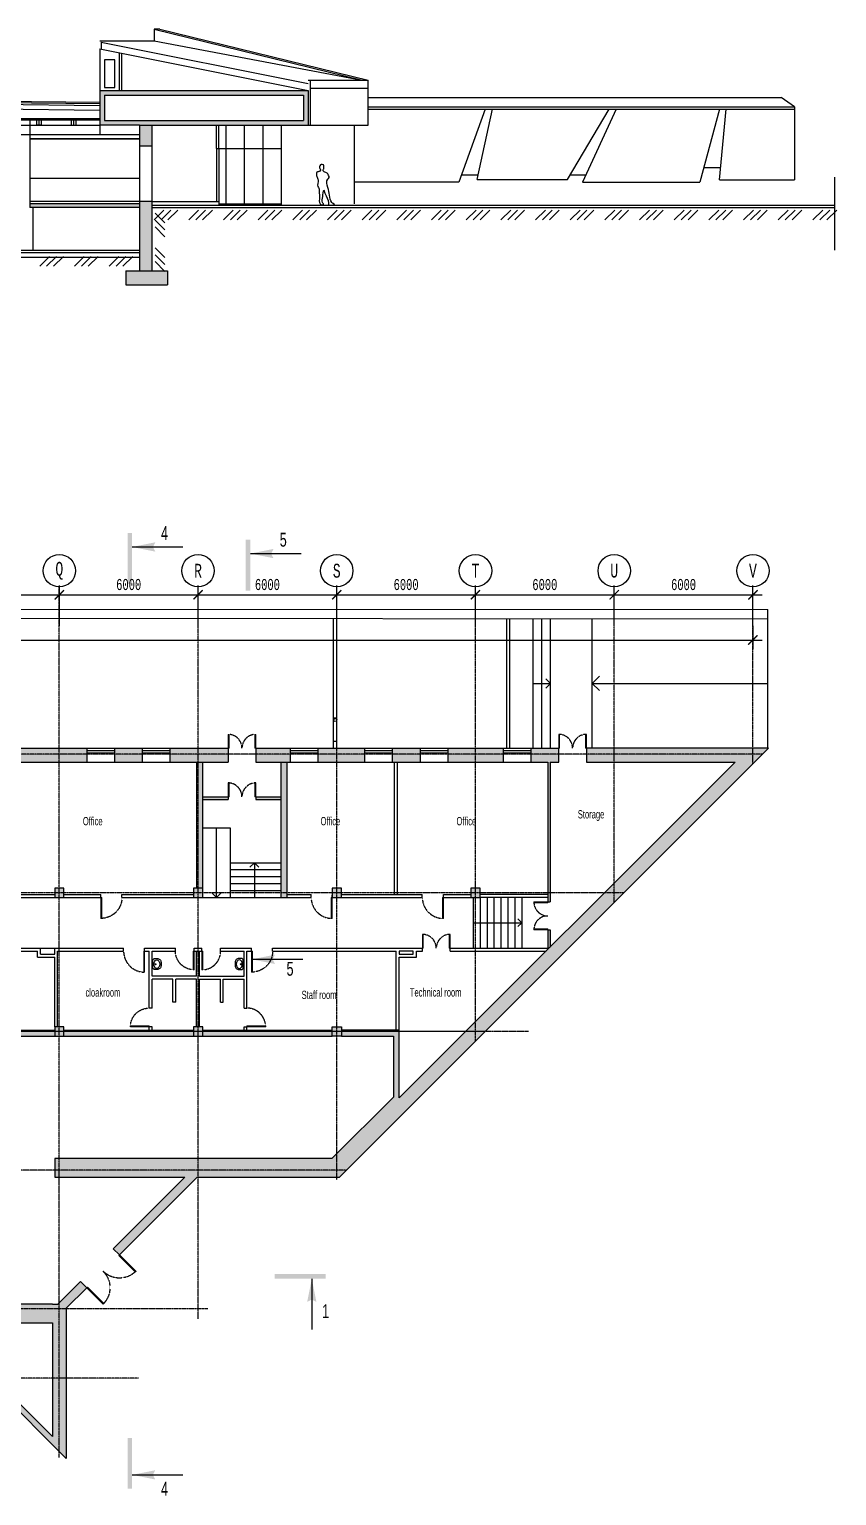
# Model space of a CAD drawing. Header units: millimetres. Extents: x 1991 to 138896, y 805 to 75693.
# Drawn here: x 103976 to 138896, y 5427 to 68849 of the extents above; entities that cross this region are included whole.
import ezdxf
from ezdxf.enums import TextEntityAlignment as Align

# ---------------------------------------------------------------- set-up
doc = ezdxf.new("R2010")
doc.units = ezdxf.units.MM
doc.linetypes.add('DASHDOT', pattern=[25.4, 12.7, -6.35, 0, -6.35])
doc.linetypes.add('HIDDEN2', pattern=[4.7625, 3.175, -1.5875])
for name, color, linetype in [('AXIS', 40, 'Continuous'), ('comunication', 250, 'Continuous'), ('Door', 14, 'Continuous'), ('dwgmodels.com', 250, 'Continuous'), ('gips', 3, 'Continuous'), ('New', 162, 'Continuous'), ('Sanitari', 144, 'Continuous'), ('txt', 164, 'Continuous'), ('wall', 5, 'Continuous')]:
    doc.layers.add(name, color=color, linetype=linetype)
doc.layers.add('hatch', color=4, linetype='Continuous', lineweight=9)
doc.styles.add('MONOTXT1', font='monotxt1', dxfattribs={"width": 0.65, "height": 300})
doc.styles.add('ST_1', font='arial.ttf', dxfattribs={"width": 0.65, "height": 600})
doc.styles.add('ST_2', font='monotxt.shx', dxfattribs={"width": 0.65, "height": 480})
doc.dimstyles.new('STY_DIM1', dxfattribs={"dimscale": 200, "dimtxt": 2.25, "dimasz": 2, "dimexe": 2, "dimexo": 2, "dimgap": 1, "dimtad": 1, "dimdec": 0, "dimzin": 0, "dimdsep": 46, "dimtxsty": 'ST_2', "dimblk1": 'ARCHTICK', "dimblk2": 'ARCHTICK', "dimsah": 1, "dimcen": 3, "dimclrd": 174, "dimclre": 174, "dimclrt": 174, "dimadec": 0, "dimazin": 0, "dimtfac": 1, "dimtdec": 0, "dimtix": 1, "dimtmove": 2, "dimatfit": 3, "dimldrblk": 'ARCHTICK', "dimfxl": 1, "dimtolj": 1, "dimtzin": 0, "dimarcsym": 0})

# ---------------------------------------------------------------- blocks, each defined once
blk = doc.blocks.new('psw1')
at = {"color": 7, "linetype": 'Continuous'}
blk.add_circle((-347, 1), 350, dxfattribs=at)
at = {"color": 7, "linetype": 'Continuous', "style": 'MONOTXT1', "width": 0.65}
blk.add_attdef('99', text='', height=300, dxfattribs=at).set_placement((-347, 1), align=Align.MIDDLE)
blk = doc.blocks.new('_ARCHTICK')
at = {"color": 0, "linetype": 'ByBlock', "const_width": 0.15}
blk.add_lwpolyline([(-0.5, -0.5), (0.5, 0.5)], dxfattribs=at)
blk = doc.blocks.new('*D64')
at = {"layer": 'AXIS', "color": 174, "lineweight": -2, "transparency": 16777216}
for p, q in [((99274, 43043), (99274, 44792)), ((105274, 43043), (105274, 44792)), ((98874, 44392), (105674, 44392))]:
    blk.add_line(p, q, dxfattribs=at)
at = {"layer": 'Defpoints', "color": 0, "transparency": 16777216}
for p in [(105274, 44392), (99274, 43043), (105274, 43043)]:
    blk.add_point(p, dxfattribs=at)
at = {"layer": 'AXIS', "color": 174, "lineweight": -2, "transparency": 16777216, "xscale": 400, "yscale": 400, "zscale": 400, "rotation": 180}
blk.add_blockref('_ARCHTICK', (99274, 44392), dxfattribs=at)
at = {"layer": 'AXIS', "color": 174, "lineweight": -2, "transparency": 16777216, "xscale": 400, "yscale": 400, "zscale": 400}
blk.add_blockref('_ARCHTICK', (105274, 44392), dxfattribs=at)
at = {"layer": 'AXIS', "color": 174, "transparency": 16777216, "insert": (102274, 44832), "char_height": 480, "attachment_point": 5, "style": 'ST_2'}
blk.add_mtext('\\A1;6000', dxfattribs=at)
blk = doc.blocks.new('*D65')
at = {"layer": 'AXIS', "color": 174, "lineweight": -2, "transparency": 16777216}
for p, q in [((105274, 43043), (105274, 44792)), ((111274, 43043), (111274, 44792)), ((104874, 44392), (111674, 44392))]:
    blk.add_line(p, q, dxfattribs=at)
at = {"layer": 'Defpoints', "color": 0, "transparency": 16777216}
for p in [(111274, 44392), (105274, 43043), (111274, 43043)]:
    blk.add_point(p, dxfattribs=at)
at = {"layer": 'AXIS', "color": 174, "lineweight": -2, "transparency": 16777216, "xscale": 400, "yscale": 400, "zscale": 400, "rotation": 180}
blk.add_blockref('_ARCHTICK', (105274, 44392), dxfattribs=at)
at = {"layer": 'AXIS', "color": 174, "lineweight": -2, "transparency": 16777216, "xscale": 400, "yscale": 400, "zscale": 400}
blk.add_blockref('_ARCHTICK', (111274, 44392), dxfattribs=at)
at = {"layer": 'AXIS', "color": 174, "transparency": 16777216, "insert": (108274, 44832), "char_height": 480, "attachment_point": 5, "style": 'ST_2'}
blk.add_mtext('\\A1;6000', dxfattribs=at)
blk = doc.blocks.new('*D66')
at = {"layer": 'AXIS', "color": 174, "lineweight": -2, "transparency": 16777216}
for p, q in [((111274, 43043), (111274, 44792)), ((117274, 43043), (117274, 44792)), ((110874, 44392), (117674, 44392))]:
    blk.add_line(p, q, dxfattribs=at)
at = {"layer": 'Defpoints', "color": 0, "transparency": 16777216}
for p in [(117274, 44392), (111274, 43043), (117274, 43043)]:
    blk.add_point(p, dxfattribs=at)
at = {"layer": 'AXIS', "color": 174, "lineweight": -2, "transparency": 16777216, "xscale": 400, "yscale": 400, "zscale": 400, "rotation": 180}
blk.add_blockref('_ARCHTICK', (111274, 44392), dxfattribs=at)
at = {"layer": 'AXIS', "color": 174, "lineweight": -2, "transparency": 16777216, "xscale": 400, "yscale": 400, "zscale": 400}
blk.add_blockref('_ARCHTICK', (117274, 44392), dxfattribs=at)
at = {"layer": 'AXIS', "color": 174, "transparency": 16777216, "insert": (114274, 44832), "char_height": 480, "attachment_point": 5, "style": 'ST_2'}
blk.add_mtext('\\A1;6000', dxfattribs=at)
blk = doc.blocks.new('*D67')
at = {"layer": 'AXIS', "color": 174, "lineweight": -2, "transparency": 16777216}
for p, q in [((117274, 43043), (117274, 44792)), ((123274, 43043), (123274, 44792)), ((116874, 44392), (123674, 44392))]:
    blk.add_line(p, q, dxfattribs=at)
at = {"layer": 'Defpoints', "color": 0, "transparency": 16777216}
for p in [(123274, 44392), (117274, 43043), (123274, 43043)]:
    blk.add_point(p, dxfattribs=at)
at = {"layer": 'AXIS', "color": 174, "lineweight": -2, "transparency": 16777216, "xscale": 400, "yscale": 400, "zscale": 400, "rotation": 180}
blk.add_blockref('_ARCHTICK', (117274, 44392), dxfattribs=at)
at = {"layer": 'AXIS', "color": 174, "lineweight": -2, "transparency": 16777216, "xscale": 400, "yscale": 400, "zscale": 400}
blk.add_blockref('_ARCHTICK', (123274, 44392), dxfattribs=at)
at = {"layer": 'AXIS', "color": 174, "transparency": 16777216, "insert": (120274, 44832), "char_height": 480, "attachment_point": 5, "style": 'ST_2'}
blk.add_mtext('\\A1;6000', dxfattribs=at)
blk = doc.blocks.new('*D68')
at = {"layer": 'AXIS', "color": 174, "lineweight": -2, "transparency": 16777216}
for p, q in [((123274, 43043), (123274, 44792)), ((129274, 43043), (129274, 44792)), ((122874, 44392), (129674, 44392))]:
    blk.add_line(p, q, dxfattribs=at)
at = {"layer": 'Defpoints', "color": 0, "transparency": 16777216}
for p in [(129274, 44392), (123274, 43043), (129274, 43043)]:
    blk.add_point(p, dxfattribs=at)
at = {"layer": 'AXIS', "color": 174, "lineweight": -2, "transparency": 16777216, "xscale": 400, "yscale": 400, "zscale": 400, "rotation": 180}
blk.add_blockref('_ARCHTICK', (123274, 44392), dxfattribs=at)
at = {"layer": 'AXIS', "color": 174, "lineweight": -2, "transparency": 16777216, "xscale": 400, "yscale": 400, "zscale": 400}
blk.add_blockref('_ARCHTICK', (129274, 44392), dxfattribs=at)
at = {"layer": 'AXIS', "color": 174, "transparency": 16777216, "insert": (126274, 44832), "char_height": 480, "attachment_point": 5, "style": 'ST_2'}
blk.add_mtext('\\A1;6000', dxfattribs=at)
blk = doc.blocks.new('*D69')
at = {"layer": 'AXIS', "color": 174, "lineweight": -2, "transparency": 16777216}
for p, q in [((129274, 43043), (129274, 44792)), ((135274, 43043), (135274, 44792)), ((128874, 44392), (135674, 44392))]:
    blk.add_line(p, q, dxfattribs=at)
at = {"layer": 'Defpoints', "color": 0, "transparency": 16777216}
for p in [(135274, 44392), (129274, 43043), (135274, 43043)]:
    blk.add_point(p, dxfattribs=at)
at = {"layer": 'AXIS', "color": 174, "lineweight": -2, "transparency": 16777216, "xscale": 400, "yscale": 400, "zscale": 400, "rotation": 180}
blk.add_blockref('_ARCHTICK', (129274, 44392), dxfattribs=at)
at = {"layer": 'AXIS', "color": 174, "lineweight": -2, "transparency": 16777216, "xscale": 400, "yscale": 400, "zscale": 400}
blk.add_blockref('_ARCHTICK', (135274, 44392), dxfattribs=at)
at = {"layer": 'AXIS', "color": 174, "transparency": 16777216, "insert": (132274, 44832), "char_height": 480, "attachment_point": 5, "style": 'ST_2'}
blk.add_mtext('\\A1;6000', dxfattribs=at)
blk = doc.blocks.new('*D77')
at = {"layer": 'AXIS', "color": 174, "lineweight": -2, "transparency": 16777216}
for p, q in [((11514, 43043), (11514, 42035)), ((135274, 43043), (135274, 42035)), ((11114, 42435), (135674, 42435))]:
    blk.add_line(p, q, dxfattribs=at)
at = {"layer": 'Defpoints', "color": 0, "transparency": 16777216}
for p in [(11514, 43043), (135274, 43043), (135274, 42435)]:
    blk.add_point(p, dxfattribs=at)
at = {"layer": 'AXIS', "color": 174, "lineweight": -2, "transparency": 16777216, "xscale": 400, "yscale": 400, "zscale": 400, "rotation": 180}
blk.add_blockref('_ARCHTICK', (11514, 42435), dxfattribs=at)
at = {"layer": 'AXIS', "color": 174, "lineweight": -2, "transparency": 16777216, "xscale": 400, "yscale": 400, "zscale": 400}
blk.add_blockref('_ARCHTICK', (135274, 42435), dxfattribs=at)
at = {"layer": 'AXIS', "color": 174, "transparency": 16777216, "insert": (73394, 42875), "char_height": 480, "attachment_point": 5, "style": 'ST_2'}
blk.add_mtext('\\A1;123760', dxfattribs=at)
blk = doc.blocks.new('900door')
at = {"color": 0, "linetype": 'ByBlock', "lineweight": 5, "flags": 128}
blk.add_lwpolyline([(0, 0), (910, 0), (910, -40), (0, -40), (0, 0)], dxfattribs=at)
at = {"color": 30, "linetype": 'HIDDEN2', "lineweight": -3}
blk.add_arc((0, 0), 910, 270, 357.47777, dxfattribs=at)
blk = doc.blocks.new('d810')
at = {"color": 0, "linetype": 'ByBlock', "lineweight": 5, "flags": 128}
blk.add_lwpolyline([(0, 0), (0, 810), (-40, 810), (-40, 0), (0, 0)], dxfattribs=at)
at = {"color": 30, "linetype": 'HIDDEN2', "lineweight": -3}
blk.add_arc((0, 0), 810, 90, 180, dxfattribs=at)
blk = doc.blocks.new('double 600 door')
at = {"color": 0, "linetype": 'ByBlock', "lineweight": 5, "flags": 128}
for points in [[(0, 0), (0, 600), (40, 600), (40, 0), (0, 0)], [(1200, 0), (1200, 600), (1160, 600), (1160, 0), (1200, 0)]]:
    blk.add_lwpolyline(points, dxfattribs=at)
at = {"color": 30, "linetype": 'HIDDEN2', "lineweight": -3}
for centre, start, end in [((0, 0), 0, 90), ((1200, 0), 90, 180)]:
    blk.add_arc(centre, 600, start, end, dxfattribs=at)
blk = doc.blocks.new('double 1000 door')
at = {"color": 0, "linetype": 'ByBlock', "lineweight": 5, "flags": 128}
for points in [[(0, 0), (0, 1000), (40, 1000), (40, 0), (0, 0)], [(2000, 0), (2000, 1000), (1960, 1000), (1960, 0), (2000, 0)]]:
    blk.add_lwpolyline(points, dxfattribs=at)
at = {"color": 30, "linetype": 'HIDDEN2', "lineweight": -3}
for centre, start, end in [((0, 0), 0, 90), ((2000, 0), 90, 180)]:
    blk.add_arc(centre, 1000, start, end, dxfattribs=at)
blk = doc.blocks.new('Z$W@#16075')
blk.add_lwpolyline([(0, -1200), (450, -1200), (450, 0), (0, 0)], close=True)

msp = doc.modelspace()

# ---------------------------------------------------------------- hatches: boundary and pattern name
at = {"layer": 'hatch', "true_color": 0x83827c}
h = msp.add_hatch(color=8, dxfattribs=at)
h.dxf.hatch_style = 1
h.paths.add_polyline_path([(107030.7, 64998.6), (107030.7, 65698.6), (107030.7, 66198.6), (107880.7, 66198.6), (107980.7, 66198.6), (116030.7, 66198.6), (116030.7, 64698.6), (114875.1, 64698.6), (114075.1, 64698.6), (113275.1, 64698.6), (112475.1, 64698.6), (112175.1, 64698.6), (112075.1, 64698.6), (109275.1, 64698.6), (108737.7, 64698.6), (107030.7, 64698.6), (107030.7, 64938.6)])
h.paths.add_polyline_path([(107230.7, 65998.6), (107230.7, 64898.6), (115830.7, 64898.6), (115830.7, 65998.6)], flags=16)
h.paths.add_polyline_path([(108737.7, 59198.6), (108737.7, 58998.6), (108737.7, 58398.6), (109275.1, 58398.6), (109275.1, 61148.6), (109275.1, 61248.6), (109275.1, 61398.6), (108737.7, 61398.6), (108737.7, 61298.6), (108737.7, 61148.6), (108737.7, 59298.6)])
h.paths.add_polyline_path([(108145.7, 58398.6), (108145.7, 57798.6), (109945.7, 57798.6), (109945.7, 58398.6), (109816.5, 58398.6), (109275.1, 58398.6), (108737.7, 58398.6)])
h.paths.add_polyline_path([(108737.7, 64098.6), (108737.7, 63798.6), (109275.1, 63798.6), (109275.1, 64698.6), (108737.7, 64698.6), (108737.7, 64298.6), (108737.7, 64118.6)])
h = msp.add_hatch(color=8, dxfattribs=at)
h.dxf.hatch_style = 1
h.paths.add_polyline_path([(104002.1, 61148.6), (108737.7, 61148.6), (108737.7, 61298.6), (104002.1, 61298.6)])
h = msp.add_hatch(color=8, dxfattribs=at)
h.dxf.hatch_style = 1
h.paths.add_polyline_path([(106473.9, 37154.6), (96033.9, 37154.6), (96033.9, 37754.6), (106473.9, 37754.6)])
h.paths.add_polyline_path([(95123.9, 37154.6), (92193.9, 37154.6), (92193.9, 37754.6), (95123.9, 37754.6)])
h.paths.add_polyline_path([(112573.9, 37154.6), (110073.9, 37154.6), (110073.9, 37754.6), (112573.9, 37754.6)])
h.paths.add_polyline_path([(108873.9, 37154.6), (107673.9, 37154.6), (107673.9, 37754.6), (108873.9, 37754.6)])
h = msp.add_hatch(color=8, dxfattribs=at)
h.dxf.hatch_style = 1
h.paths.add_polyline_path([(117473.9, 25304.6), (119723.9, 25304.6), (119723.9, 22661.7), (117066.8, 20004.6), (105073.9, 20004.6), (105073.9, 19204.6), (110705.2, 19204.6), (107606.7, 16106.1), (107875.4, 15837.4), (111242.6, 19204.6), (117398.1, 19204.6), (135948.1, 37754.6), (128073.9, 37754.6), (128073.9, 37154.6), (130473.9, 37154.6), (131673.9, 37154.6), (134499.6, 37154.6), (119973.9, 22628.9), (119973.9, 25554.6), (117473.9, 25554.6)])
h = msp.add_hatch(color=8, dxfattribs=at)
h.dxf.hatch_style = 1
h.paths.add_polyline_path([(115273.9, 37504.6), (113773.9, 37504.6), (113773.9, 37154.6), (115273.9, 37154.6)])
h.paths.add_polyline_path([(115273.9, 37754.6), (113773.9, 37754.6), (113773.9, 37504.6), (115273.9, 37504.6)])
h.paths.add_polyline_path([(117273.9, 37504.6), (116473.9, 37504.6), (116473.9, 37154.6), (117273.9, 37154.6)])
h.paths.add_polyline_path([(117273.9, 37754.6), (116473.9, 37754.6), (116473.9, 37504.6), (117273.9, 37504.6)])
h.paths.add_polyline_path([(118473.9, 37754.6), (117273.9, 37754.6), (117273.9, 37504.6), (118473.9, 37504.6)])
h.paths.add_polyline_path([(118473.9, 37504.6), (117273.9, 37504.6), (117273.9, 37154.6), (118473.9, 37154.6)])
h.paths.add_polyline_path([(120873.9, 37504.6), (119673.9, 37504.6), (119673.9, 37154.6), (120873.9, 37154.6)])
h.paths.add_polyline_path([(120873.9, 37754.6), (119673.9, 37754.6), (119673.9, 37504.6), (120873.9, 37504.6)])
h.paths.add_polyline_path([(123273.9, 37754.6), (122073.9, 37754.6), (122073.9, 37504.6), (123273.9, 37504.6)])
h.paths.add_polyline_path([(123273.9, 37504.6), (122073.9, 37504.6), (122073.9, 37154.6), (123273.9, 37154.6)])
h.paths.add_polyline_path([(124473.9, 37504.6), (123273.9, 37504.6), (123273.9, 37154.6), (124473.9, 37154.6)])
h.paths.add_polyline_path([(124473.9, 37754.6), (123273.9, 37754.6), (123273.9, 37504.6), (124473.9, 37504.6)])
h = msp.add_hatch(color=8, dxfattribs=at)
h.dxf.hatch_style = 1
h.paths.add_polyline_path([(126873.9, 37504.6), (125673.9, 37504.6), (125673.9, 37154.6), (126398.9, 37154.6), (126398.9, 31504.6), (126498.9, 31504.6), (126498.9, 37154.6), (126873.9, 37154.6)])
h.paths.add_polyline_path([(126873.9, 37754.6), (125673.9, 37754.6), (125673.9, 37504.6), (126873.9, 37504.6)])
h.paths.add_polyline_path([(126498.9, 31504.6), (126398.9, 31504.6), (126398.9, 31104.6), (126498.9, 31104.6)])
h = msp.add_hatch(color=8, dxfattribs=at)
h.dxf.hatch_style = 1
h.paths.add_polyline_path([(111473.9, 37154.6), (111223.9, 37154.6), (111223.9, 35660.2), (111473.9, 35660.4)])
h.paths.add_polyline_path([(111473.9, 35660.4), (111223.9, 35660.2), (111223.9, 31704.6), (111473.9, 31704.6)])
h = msp.add_hatch(color=8, dxfattribs=at)
h.dxf.hatch_style = 1
h.paths.add_polyline_path([(115123.9, 37154.6), (114873.9, 37154.6), (114873.9, 35662.1), (115123.9, 35662.2)])
h.paths.add_polyline_path([(115123.9, 35662.2), (114873.9, 35662.1), (114873.9, 31304.6), (115123.9, 31304.6)])
h = msp.add_hatch(color=8, dxfattribs=at)
h.dxf.hatch_style = 1
h.paths.add_polyline_path([(112573.9, 35534.6), (112573.9, 35654.6), (111473.9, 35654.6), (111473.9, 35534.6)])
h.paths.add_polyline_path([(113773.9, 35534.6), (114873.9, 35534.6), (114873.9, 35654.6), (113773.9, 35654.6)])
h = msp.add_hatch(color=8, dxfattribs=at)
h.dxf.hatch_style = 1
h.paths.add_polyline_path([(105473.9, 31704.6), (105073.9, 31704.6), (105073.9, 31304.6), (105473.9, 31304.6)])
h.paths.add_polyline_path([(111473.9, 31704.6), (111073.9, 31704.6), (111073.9, 31304.6), (111473.9, 31304.6)])
h.paths.add_polyline_path([(117473.9, 31704.6), (117073.9, 31704.6), (117073.9, 31304.6), (117473.9, 31304.6)])
h.paths.add_polyline_path([(123473.9, 31704.6), (123073.9, 31704.6), (123073.9, 31304.6), (123473.9, 31304.6)])
h.paths.add_polyline_path([(117473.9, 25704.6), (117073.9, 25704.6), (117073.9, 25304.6), (117473.9, 25304.6)])
h.paths.add_polyline_path([(111473.9, 25704.6), (111073.9, 25704.6), (111073.9, 25304.6), (111473.9, 25304.6)])
h.paths.add_polyline_path([(105473.9, 25704.6), (105073.9, 25704.6), (105073.9, 25304.6), (105473.9, 25304.6)])
h = msp.add_hatch(color=8, dxfattribs=at)
h.dxf.hatch_style = 1
h.paths.add_polyline_path([(126498.9, 29153.9), (126498.9, 29904.6), (126398.9, 29904.6), (126398.9, 29104.6), (126449.6, 29104.6)])
h = msp.add_hatch(color=8, dxfattribs=at)
h.dxf.hatch_style = 1
h.paths.add_polyline_path([(94913.9, 29104.6), (96693.9, 29104.6), (96693.9, 29469.1), (96943.9, 29469.1), (96943.9, 29104.6), (100223.9, 29104.6), (100223.9, 28984.6), (100223.9, 26909.2), (100223.9, 25554.6), (105073.9, 25554.6), (105073.9, 25304.6), (99973.9, 25304.6), (99973.9, 25424.6), (99973.9, 28854.6), (96153.9, 28854.6), (94913.9, 28854.6)])
h.paths.add_polyline_path([(92593.9, 29604.6), (93593.9, 29604.6), (93593.9, 29104.6), (93593.9, 28854.6), (93593.9, 28804.6), (93473.9, 28804.6), (93473.9, 29484.6), (92713.9, 29484.6), (92713.9, 28804.6), (92593.9, 28804.6)])
h.paths.add_polyline_path([(93593.9, 28854.6), (93713.9, 28854.6), (93713.9, 29104.6), (93593.9, 29104.6)])
h = msp.add_hatch(color=8, dxfattribs=at)
h.dxf.hatch_style = 1
h.paths.add_polyline_path([(111073.9, 25504.6), (105473.9, 25504.6), (105473.9, 25304.6), (111073.9, 25304.6)])
h.paths.add_polyline_path([(111073.9, 25554.6), (105473.9, 25554.6), (105473.9, 25504.6), (111073.9, 25504.6)])
h.paths.add_polyline_path([(117073.9, 25504.6), (111473.9, 25504.6), (111473.9, 25304.6), (117073.9, 25304.6)])
h.paths.add_polyline_path([(117073.9, 25554.6), (111473.9, 25554.6), (111473.9, 25504.6), (117073.9, 25504.6)])
h = msp.add_hatch(color=8, dxfattribs=at)
h.dxf.hatch_style = 1
h.paths.add_polyline_path([(105273.9, 13773.3), (105205.2, 13704.6), (104973.9, 13704.6), (101973.9, 13704.6), (101973.9, 15117.4), (101723.9, 15321.8), (101723.9, 13704.6), (101723.9, 13504.6), (105273.9, 13504.6)])
h.paths.add_polyline_path([(106461.2, 14423.2), (106192.5, 14691.9), (105273.9, 13773.3), (105273.9, 13504.6), (105573.9, 13504.6), (105573.9, 13535.9)])
h = msp.add_hatch(color=8, dxfattribs=at)
h.dxf.hatch_style = 1
h.paths.add_polyline_path([(105573.9, 10504.6), (105273.9, 10504.6), (105273.9, 7328.8), (105573.9, 7028.8)])
h.paths.add_polyline_path([(105273.9, 10504.6), (104973.9, 10504.6), (104973.9, 7982.5), (102771.5, 10185.2), (102594.7, 10008.4), (105273.9, 7328.8)])
h.paths.add_polyline_path([(105273.9, 13504.6), (101723.9, 13504.6), (101723.9, 13304.6, -0.4142136), (99273.9, 10854.6), (99273.9, 10734.6, 0.2002309), (101100.3, 11496.6), (101933.6, 10669.6), (101768.6, 10504.6), (101945.4, 10504.6), (102198.8, 10758), (101973.9, 10982.9), (101973.9, 12904.6), (104973.9, 12904.6), (104973.9, 10504.6), (105273.9, 10504.6)])
h.paths.add_polyline_path([(101723.9, 11055.2), (101186.1, 11587.6, 0.1066205), (101723.9, 12528.5)], flags=16)
h.paths.add_polyline_path([(105573.9, 13504.6), (105273.9, 13504.6), (105273.9, 10504.6), (105573.9, 10504.6)])
h.paths.add_polyline_path([(96823.9, 13304.6), (96823.9, 13504.6), (96698.9, 13504.6), (96703.9, 13304.6, 0.4142136), (99273.9, 10734.6), (99273.9, 10854.6, -0.4142136)])

# ---------------------------------------------------------------- linework, layer by layer
at = {"layer": 'AXIS', "color": 40, "linetype": 'DASHDOT'}
for p, q in [((105273.9, 7080.4), (105273.9, 44733)), ((111273.9, 13080.4), (111273.9, 44733)), ((117273.9, 19080.4), (117273.9, 44733)), ((123273.9, 25080.4), (123273.9, 44733)), ((129273.9, 31080.4), (129273.9, 44733)), ((135273.9, 37080.4), (135273.9, 44733)), ((135698.1, 37504.6), (3391, 37504.6)), ((129698.1, 31504.6), (3391, 31504.6)), ((123698.1, 25504.6), (3391, 25504.6)), ((125564, 25504.6), (5256.9, 25504.6)), ((117698.1, 19504.6), (3391, 19504.6)), ((111698.1, 13504.6), (3391, 13504.6)), ((108698.1, 10504.6), (3391, 10504.6))]:
    msp.add_line(p, q, dxfattribs=at)
at = {"layer": 'comunication', "color": 18, "true_color": 0x000000}
for p, q in [((86534.1, 43782.5), (135925.5, 43757.1)), ((86533.9, 43382.7), (135925.3, 43357.1)), ((117133.9, 37754.6), (117133.9, 43363.6)), ((117273.9, 37754.6), (117273.9, 43363.6)), ((124623.9, 37754.6), (124623.9, 43361)), ((124763.9, 37754.6), (124763.9, 43361)), ((125763.9, 37754.6), (125763.9, 43361)), ((126143.9, 37754.6), (126143.9, 43361)), ((126523.9, 37754.6), (126523.9, 43361)), ((128323.9, 37754.6), (128323.9, 43361)), ((135923.9, 37754.6), (135923.9, 43357.1)), ((135925.3, 43357.1), (135925.5, 43757.1)), ((126523.9, 40557.8), (126320.4, 40761.3)), ((128323.9, 40557.8), (128633.1, 40867.1)), ((125763.9, 40557.8), (126523.9, 40557.8)), ((126523.9, 40557.8), (126320.4, 40354.4)), ((128323.9, 40557.8), (135923.9, 40557.8)), ((128323.9, 40557.8), (128633.1, 40248.6)), ((117131.8, 39066.8), (117271.8, 39066.7)), ((117131.3, 38066.8), (117271.3, 38066.7)), ((112673.9, 34304.6), (111473.9, 34304.6)), ((112073.9, 31304.6), (112073.9, 34304.6)), ((112673.9, 31304.6), (112673.9, 34304.6)), ((112673.9, 32804.6), (114873.9, 32804.6)), ((112673.9, 32504.6), (114873.9, 32504.6)), ((113708.4, 32804.6), (113509.6, 32605.9)), ((113708.4, 32804.6), (113708.4, 31304.6)), ((113708.4, 32804.6), (113907.1, 32605.9)), ((112673.9, 32204.6), (114873.9, 32204.6)), ((112673.9, 31904.6), (114873.9, 31904.6)), ((111473.9, 31304.6), (114873.9, 31304.6)), ((112073.9, 31304.6), (111875.1, 31503.4)), ((112073.9, 31304.6), (112272.6, 31503.4)), ((112673.9, 31604.6), (114873.9, 31604.6)), ((123173.9, 31304.6), (123173.9, 29104.6)), ((123473.9, 31304.6), (123473.9, 29104.6)), ((123773.9, 31304.6), (123773.9, 29104.6)), ((124073.9, 31304.6), (124073.9, 29104.6)), ((124373.9, 31304.6), (124373.9, 29104.6)), ((124673.9, 31304.6), (124673.9, 29104.6)), ((124973.9, 31304.6), (124973.9, 29104.6)), ((125273.9, 31304.6), (125273.9, 29104.6)), ((123173.9, 30204.6), (125273.9, 30204.6)), ((125273.9, 30204.6), (125108.9, 30369.6)), ((125273.9, 30204.6), (125108.9, 30039.7))]:
    msp.add_line(p, q, dxfattribs=at)
msp.add_circle((117205.5, 38976.2), 63.9, dxfattribs=at)
at = {"layer": 'dwgmodels.com', "color": 18, "true_color": 0x000000}
msp.add_open_spline([(116565.4, 62778.4), (116564.9, 62783.2), (116563.5, 62795.5), (116557.8, 62815), (116521.4, 62838.6), (116530.9, 62911.1), (116552.1, 62995.1), (116652.9, 63019.9), (116728.6, 62959.4), (116714.6, 62891.3), (116714.7, 62843.8), (116710.7, 62790.5), (116667.8, 62752.7), (116711.7, 62666.9), (116853.3, 62675.6), (116904.5, 62545.4), (116966, 62432.1), (116787.7, 62310.5), (116904.1, 61993), (116968.6, 61695.3), (116993.6, 61398.3), (117108.8, 61318.3), (117207, 61269.7), (117043.4, 61246.9), (116901.6, 61232.5), (116927.5, 61494.5), (116801.1, 61590.7), (116710.8, 61947.3), (116676.3, 61667.1), (116657.5, 61554.6), (116625.7, 61361.4), (116696.4, 61323.4), (116704.5, 61237.2), (116603.3, 61261.9), (116486.4, 61350.5), (116558.9, 61620.6), (116495.7, 61824.6), (116514.3, 61983.1), (116399.9, 62098.6), (116508.8, 62300.9), (116409.8, 62479.6), (116383.3, 62600.2), (116428.9, 62701.6), (116508.1, 62682), (116564.6, 62731), (116565.3, 62772.1), (116565.4, 62778.4)], degree=3, knots=[0, 0, 0, 0, 14.4962287, 37.3087863, 57.7798786, 136.853244, 221.7013038, 305.5146662, 402.0417924, 448.838927, 503.6386305, 546.8900848, 605.528709, 646.2150416, 795.6308067, 944.4204953, 1039.8494431, 1124.4503585, 1489.7840058, 1832.6432264, 2153.9789735, 2238.4400878, 2300.598472, 2374.6276613, 2567.9863388, 2629.0300416, 3071.8662618, 3201.1049915, 3309.3191201, 3623.7295192, 3732.8761818, 3802.103523, 3837.667219, 3947.3225971, 3982.8542582, 4293.6163703, 4590.9371029, 4665.0950441, 4745.1826201, 5033.9976831, 5196.0127759, 5332.0791607, 5413.8063365, 5452.6095082, 5556.7741961, 5575.6405409, 5575.6405409, 5575.6405409, 5575.6405409], dxfattribs=at)
at = {"layer": 'gips'}
for p, q in [((114875.1, 61298.6), (114875.1, 61248.6)), ((119773.9, 31429.6), (119773.9, 37154.6)), ((119898.9, 31429.6), (119898.9, 37154.6)), ((101983.9, 31429.6), (105073.9, 31429.6)), ((101983.9, 31304.6), (105073.9, 31304.6)), ((105473.9, 31429.6), (107073.9, 31429.6)), ((105473.9, 31304.6), (107073.9, 31304.6)), ((107073.9, 31304.6), (107073.9, 31429.6)), ((107983.9, 31429.6), (111073.9, 31429.6)), ((107983.9, 31304.6), (107983.9, 31429.6)), ((107983.9, 31304.6), (111073.9, 31304.6)), ((115123.9, 31429.6), (116163.9, 31429.6)), ((115123.9, 31304.6), (116163.9, 31304.6)), ((116163.9, 31304.6), (116163.9, 31429.6)), ((117473.9, 31429.6), (120973.9, 31429.6)), ((117473.9, 31304.6), (120973.9, 31304.6)), ((120973.9, 31304.6), (120973.9, 31429.6)), ((121883.9, 31429.6), (123073.9, 31429.6)), ((121883.9, 31304.6), (121883.9, 31429.6)), ((121883.9, 31304.6), (123073.9, 31304.6)), ((126398.9, 31429.6), (123473.9, 31429.6)), ((126398.9, 31304.6), (123473.9, 31304.6)), ((102873.9, 29104.6), (104453.9, 29104.6)), ((102873.9, 28979.6), (104323.9, 28979.6)), ((104323.9, 28719.6), (104323.9, 28979.6)), ((104323.9, 28719.6), (105073.9, 28719.6)), ((104453.9, 28844.6), (104453.9, 29104.6)), ((104453.9, 28844.6), (105073.9, 28844.6)), ((105073.9, 29104.6), (108053.9, 29104.6)), ((105073.9, 28844.6), (105073.9, 29104.6)), ((105073.9, 25704.6), (105073.9, 28719.6)), ((105198.9, 25704.6), (105198.9, 28979.6)), ((105198.9, 28979.6), (108053.9, 28979.6)), ((108053.9, 28979.6), (108053.9, 29104.6)), ((108963.9, 28979.6), (108963.9, 29104.6)), ((108963.9, 29104.6), (110296.4, 29104.6)), ((108963.9, 28979.6), (109163.9, 28979.6)), ((109163.9, 26514.6), (109163.9, 28979.6)), ((109288.9, 27889.6), (109288.9, 28979.6)), ((109288.9, 28979.6), (110296.4, 28979.6)), ((110296.4, 28979.6), (110296.4, 29104.6)), ((111106.4, 28979.6), (111106.4, 29104.6)), ((111106.4, 29104.6), (111441.4, 29104.6)), ((111106.4, 28979.6), (111441.4, 28979.6)), ((111213.9, 27889.6), (111213.9, 28984.6)), ((111338.9, 27889.6), (111338.9, 28984.6)), ((111441.4, 28979.6), (111441.4, 29104.6)), ((112251.4, 28979.6), (112251.4, 29104.6)), ((112251.4, 29104.6), (113588.9, 29104.6)), ((112251.4, 28979.6), (113263.9, 28979.6)), ((113263.9, 27889.6), (113263.9, 28979.6)), ((113388.9, 26514.6), (113388.9, 28979.6)), ((113388.9, 28979.6), (113588.9, 28979.6)), ((113588.9, 28979.6), (113588.9, 29104.6)), ((114498.9, 28979.6), (114498.9, 29104.6)), ((114498.9, 29104.6), (119973.9, 29104.6)), ((114498.9, 28979.6), (119848.9, 28979.6)), ((119848.9, 25554.6), (119848.9, 28979.6)), ((119973.9, 29104.6), (120593.9, 29104.6)), ((119973.9, 25554.6), (119973.9, 28724.6)), ((119973.9, 28724.6), (120718.9, 28724.6)), ((120593.9, 29104.6), (120978.9, 29104.6)), ((120718.9, 28724.6), (120718.9, 28984.6)), ((120718.9, 28984.6), (120978.9, 28984.6)), ((120978.9, 28984.6), (120978.9, 29104.6)), ((122178.9, 28984.6), (122178.9, 29104.6)), ((122178.9, 29104.6), (126449.6, 29104.6)), ((122178.9, 28984.6), (126329.6, 28984.6)), ((111213.9, 27889.6), (109288.9, 27889.6)), ((110188.9, 27764.6), (109288.9, 27764.6)), ((109288.9, 26514.6), (109288.9, 27764.6)), ((110188.9, 26764.6), (110188.9, 27764.6)), ((111213.9, 27764.6), (110313.9, 27764.6)), ((110313.9, 26764.6), (110313.9, 27764.6)), ((111213.9, 25704.6), (111213.9, 27764.6)), ((111338.9, 27889.6), (113263.9, 27889.6)), ((111338.9, 25704.6), (111338.9, 27764.6)), ((111338.9, 27764.6), (112238.9, 27764.6)), ((112238.9, 26764.6), (112238.9, 27764.6)), ((112363.9, 27764.6), (113263.9, 27764.6)), ((112363.9, 26764.6), (112363.9, 27764.6)), ((113263.9, 26514.6), (113263.9, 27764.6)), ((110313.9, 26764.6), (110188.9, 26764.6)), ((112238.9, 26764.6), (112363.9, 26764.6)), ((109288.9, 26514.6), (109163.9, 26514.6)), ((113263.9, 26514.6), (113388.9, 26514.6)), ((109163.9, 25554.6), (109163.9, 25704.6)), ((109288.9, 25704.6), (109163.9, 25704.6)), ((109288.9, 25554.6), (109288.9, 25704.6)), ((113263.9, 25554.6), (113263.9, 25704.6)), ((113263.9, 25704.6), (113388.9, 25704.6)), ((113388.9, 25554.6), (113388.9, 25704.6))]:
    msp.add_line(p, q, dxfattribs=at)
at = {"layer": 'gips', "color": 4}
msp.add_line((104453.9, 29104.6), (105073.9, 29104.6), dxfattribs=at)
at = {"layer": 'gips'}
msp.add_lwpolyline([(120583.9, 28984.6), (119973.9, 28984.6), (119973.9, 28844.6), (120583.9, 28844.6)], close=True, dxfattribs=at)
at = {"layer": 'New'}
for p, q in [((111473.9, 31704.6), (111473.9, 37154.6)), ((117073.9, 31304.6), (117073.9, 31404.6))]:
    msp.add_line(p, q, dxfattribs=at)
at = {"layer": 'Sanitari'}
for points in [[(109401.8, 28661.2), (109503.2, 28661.2, -0.4142136), (109674.2, 28490.2), (109674.2, 28354.7, -0.4142136), (109503.2, 28183.7), (109401.8, 28183.7, -0.4142136), (109316.3, 28269.2), (109316.3, 28575.7, -0.4142136)], [(113145.9, 28661.2), (113044.5, 28661.2, 0.4142136), (112873.5, 28490.2), (112873.5, 28354.7, 0.4142136), (113044.5, 28183.7), (113145.9, 28183.7, 0.4142136), (113231.4, 28269.2), (113231.4, 28575.7, 0.4142136)]]:
    msp.add_lwpolyline(points, format="xyb", close=True, dxfattribs=at)
for centre in [(109427.5, 28412.3), (113120.2, 28412.3)]:
    msp.add_circle(centre, 20, dxfattribs=at)
msp.add_ellipse((109489.6, 28414.4), major_axis=(0, 190.2), ratio=0.6782786, dxfattribs=at)
at = {"layer": 'Sanitari', "extrusion": (0, 0, -1)}
msp.add_ellipse((113058.1, 28414.4), major_axis=(0, 190.2), ratio=0.6782786, dxfattribs=at)
at = {"layer": 'txt'}
for p, q in [((108422.7, 46459.8), (110622.7, 46459.8)), ((113536.2, 46173.4), (115736.2, 46173.4)), ((113600.9, 28624.7), (115800.9, 28624.7)), ((116193.3, 14808.7), (116193.3, 12608.7)), ((108422.7, 6326.9), (110622.7, 6326.9))]:
    msp.add_line(p, q, dxfattribs=at)
for points in [[(108422.7, 44859.8), (108222.7, 44859.8), (108422.7, 47059.8), (108222.7, 47059.8)], [(108422.7, 46459.8), (109422.7, 46659.8), (109422.7, 46259.8), (109322.7, 46459.8)], [(113536.2, 46773.4), (113336.2, 46773.4), (113536.2, 44573.4), (113336.2, 44573.4)], [(113536.2, 46173.4), (114536.2, 45973.4), (114536.2, 46373.4), (114436.2, 46173.4)], [(113600.9, 28624.7), (114600.9, 28424.7), (114600.9, 28824.7), (114500.9, 28624.7)], [(114593.3, 14808.7), (114593.3, 15008.7), (116793.3, 14808.7), (116793.3, 15008.7)], [(116193.3, 14808.7), (116393.3, 13808.7), (115993.3, 13808.7), (116193.3, 13908.7)], [(108422.7, 7926.9), (108222.7, 7926.9), (108422.7, 5726.9), (108222.7, 5726.9)], [(108422.7, 6326.9), (109422.7, 6126.9), (109422.7, 6526.9), (109322.7, 6326.9)]]:
    msp.add_solid(points, dxfattribs=at)
at = {"layer": 'wall'}
for p, q in [((109626.7, 68848.6), (109376.7, 68848.6)), ((109376.7, 68848.6), (109376.7, 68348.6)), ((109376.7, 68848.6), (118376.6, 66648.6)), ((109626.7, 68848.6), (118626.6, 66648.6)), ((107030.7, 68348.6), (109376.7, 68348.6)), ((107030.7, 67998.6), (116030.7, 66198.6)), ((107030.7, 67998.6), (107030.7, 66198.6)), ((107089.5, 68292.8), (116030.7, 66504.5)), ((107089.5, 68292.8), (107089.5, 67986.8)), ((109376.7, 68348.6), (118376.6, 66648.6)), ((107880.7, 66198.6), (107880.7, 67828.6)), ((107980.7, 66198.6), (107980.7, 67808.6)), ((116030.7, 66648.6), (118626.6, 66648.6)), ((116130.7, 64698.6), (116130.7, 66648.6)), ((118626.6, 64698.6), (118626.6, 66648.6)), ((74477.9, 65989.2), (107030, 65638.6)), ((74537.9, 66048.6), (107030.7, 65698.6)), ((107030.7, 66198.6), (116030.7, 66198.6)), ((107030.7, 66198.6), (107030.7, 64298.6)), ((107230.7, 65998.6), (115830.7, 65998.6)), ((107230.7, 65998.6), (107230.7, 64898.6)), ((115830.7, 65998.6), (115830.7, 64898.6)), ((116030.7, 66198.6), (116030.7, 64698.6)), ((116130.7, 66298.6), (118626.6, 66298.6)), ((72937.9, 65925.8), (107029.2, 65558.6)), ((72937.9, 65725.8), (107027, 65358.6)), ((118626.6, 65898.6), (136489.1, 65898.6)), ((118626.6, 65498.6), (137076.6, 65498.6)), ((118626.6, 65398.6), (137076.6, 65398.6)), ((123698.8, 65398.6), (122556.6, 62241.9)), ((123339.3, 62353.7), (124007.2, 65398.6)), ((127257.8, 62353.7), (129050.2, 65398.6)), ((129364.1, 65398.6), (127897.7, 62233.1)), ((133824, 65398.6), (132975.4, 62233.1)), ((133824, 62339.7), (134114.3, 65398.6)), ((137076.6, 65498.6), (136489.1, 65898.6)), ((137076.6, 65498.6), (137076.6, 62339.7)), ((63292.4, 64998.6), (107030.7, 64998.6)), ((63292.4, 64938.6), (107030.7, 64938.6)), ((94002.4, 64698.6), (107030.7, 64698.6)), ((104002.1, 64938.6), (104002.1, 61148.6)), ((104302.4, 64698.6), (104302.4, 64938.6)), ((104502.4, 64698.6), (104302.4, 64698.6)), ((104402.4, 64698.6), (104402.4, 64998.6)), ((104502.4, 64698.6), (104502.4, 64938.6)), ((105802.4, 64698.6), (105802.4, 64938.6)), ((105802.4, 64698.6), (106002.4, 64698.6)), ((105902.4, 64698.6), (105902.4, 64998.6)), ((106002.4, 64698.6), (106002.4, 64938.6)), ((108737.7, 64698.6), (107030.7, 64698.6)), ((107230.7, 64898.6), (115830.7, 64898.6)), ((108737.7, 64698.6), (108737.7, 63798.6)), ((108737.7, 64698.6), (109275.1, 64698.6)), ((109275.1, 64698.6), (109275.1, 63798.6)), ((109275.1, 64698.6), (116030.7, 64698.6)), ((116030.7, 64698.6), (118626.6, 64698.6)), ((118026.6, 64698.6), (118026.6, 61298.6)), ((87742.4, 64298.6), (107030.7, 64298.6)), ((108737.7, 64118.6), (104002.1, 64118.6)), ((108737.7, 64098.6), (104002.1, 64098.6)), ((107030.7, 64298.6), (108737.7, 64298.6)), ((109275.1, 63798.6), (108737.7, 63798.6)), ((108737.7, 63798.6), (108737.7, 61398.6)), ((109275.1, 63798.6), (109275.1, 61398.6)), ((133147.5, 62875), (133874.8, 62875)), ((108737.7, 62398.6), (104002.1, 62398.6)), ((122556.6, 62241.9), (118026.6, 62241.9)), ((122667.6, 62548.6), (123382.1, 62548.6)), ((123339.3, 62353.7), (127257.8, 62353.7)), ((127372.6, 62548.6), (128043.9, 62548.6)), ((127897.7, 62233.1), (132975.4, 62233.1)), ((133824, 62339.7), (137076.6, 62339.7)), ((138804.5, 62455.7), (138804.5, 59301.8)), ((108737.7, 61398.6), (104002.1, 61398.6)), ((108737.7, 61298.6), (104002.1, 61298.6)), ((108737.7, 61148.6), (104002.1, 61148.6)), ((104127.1, 61148.6), (104127.1, 59298.6)), ((108737.7, 61398.6), (108737.7, 58398.6)), ((109275.1, 61398.6), (108737.7, 61398.6)), ((109275.1, 61398.6), (109275.1, 58398.6)), ((109275.1, 61398.6), (112175.1, 61398.6)), ((109275.1, 61248.6), (138804.5, 61248.6)), ((109275.1, 61148.6), (138804.5, 61148.6)), ((109796, 61032.9), (109371.8, 60608.6)), ((109839.6, 60475.5), (109415.3, 60899.8)), ((110096, 61032.9), (109671.8, 60608.6)), ((110396, 61032.9), (109971.8, 60608.6)), ((111296, 61032.9), (110871.8, 60608.6)), ((111596, 61032.9), (111171.8, 60608.6)), ((111896, 61032.9), (111471.8, 60608.6)), ((112175.1, 61398.6), (112175.1, 61248.6)), ((112175.1, 61298.6), (114875.1, 61298.6)), ((112796, 61032.9), (112371.8, 60608.6)), ((113096, 61032.9), (112671.8, 60608.6)), ((113396, 61032.9), (112971.8, 60608.6)), ((114296, 61032.9), (113871.8, 60608.6)), ((114596, 61032.9), (114171.8, 60608.6)), ((114896, 61032.9), (114471.8, 60608.6)), ((115796, 61032.9), (115371.8, 60608.6)), ((116096, 61032.9), (115671.8, 60608.6)), ((116396, 61032.9), (115971.8, 60608.6)), ((117296, 61032.9), (116871.8, 60608.6)), ((117596, 61032.9), (117171.8, 60608.6)), ((117896, 61032.9), (117471.8, 60608.6)), ((118796, 61032.9), (118371.8, 60608.6)), ((119096, 61032.9), (118671.8, 60608.6)), ((119396, 61032.9), (118971.8, 60608.6)), ((120296, 61032.9), (119871.8, 60608.6)), ((120596, 61032.9), (120171.8, 60608.6)), ((120896, 61032.9), (120471.8, 60608.6)), ((121796, 61032.9), (121371.8, 60608.6)), ((122096, 61032.9), (121671.8, 60608.6)), ((122396, 61032.9), (121971.8, 60608.6)), ((123296, 61032.9), (122871.8, 60608.6)), ((123596, 61032.9), (123171.8, 60608.6)), ((123896, 61032.9), (123471.8, 60608.6)), ((124796, 61032.9), (124371.8, 60608.6)), ((125096, 61032.9), (124671.8, 60608.6)), ((125396, 61032.9), (124971.8, 60608.6)), ((126296, 61032.9), (125871.8, 60608.6)), ((126596, 61032.9), (126171.8, 60608.6)), ((126896, 61032.9), (126471.8, 60608.6)), ((127796, 61032.9), (127371.8, 60608.6)), ((128096, 61032.9), (127671.8, 60608.6)), ((128396, 61032.9), (127971.8, 60608.6)), ((129296, 61032.9), (128871.8, 60608.6)), ((129596, 61032.9), (129171.8, 60608.6)), ((129896, 61032.9), (129471.8, 60608.6)), ((130796, 61032.9), (130371.8, 60608.6)), ((131096, 61032.9), (130671.8, 60608.6)), ((131396, 61032.9), (130971.8, 60608.6)), ((132296, 61032.9), (131871.8, 60608.6)), ((132596, 61032.9), (132171.8, 60608.6)), ((132896, 61032.9), (132471.8, 60608.6)), ((133796, 61032.9), (133371.8, 60608.6)), ((134096, 61032.9), (133671.8, 60608.6)), ((134396, 61032.9), (133971.8, 60608.6)), ((135296, 61032.9), (134871.8, 60608.6)), ((135596, 61032.9), (135171.8, 60608.6)), ((135896, 61032.9), (135471.8, 60608.6)), ((136796, 61032.9), (136371.8, 60608.6)), ((137096, 61032.9), (136671.8, 60608.6)), ((137396, 61032.9), (136971.8, 60608.6)), ((138296, 61032.9), (137871.8, 60608.6)), ((138596, 61032.9), (138171.8, 60608.6)), ((138896, 61032.9), (138471.8, 60608.6)), ((109839.6, 60175.5), (109415.3, 60599.8)), ((109839.6, 59875.5), (109415.3, 60299.8)), ((94222.4, 59298.6), (108737.7, 59298.6)), ((94222.4, 59198.6), (108737.7, 59198.6)), ((94222.4, 58998.6), (108737.7, 58998.6)), ((104850.1, 59024.3), (104425.8, 58600)), ((105150.1, 59024.3), (104725.8, 58600)), ((105450.1, 59024.3), (105025.8, 58600)), ((106350.1, 59024.3), (105925.8, 58600)), ((106650.1, 59024.3), (106225.8, 58600)), ((106950.1, 59024.3), (106525.8, 58600)), ((107850.1, 59024.3), (107425.8, 58600)), ((108150.1, 59024.3), (107725.8, 58600)), ((108450.1, 59024.3), (108025.8, 58600)), ((109839.6, 58975.5), (109415.3, 59399.8)), ((109839.6, 58675.5), (109415.3, 59099.8)), ((108145.7, 58398.6), (109945.7, 58398.6)), ((108145.7, 58398.6), (108145.7, 57798.6)), ((109839.6, 58375.5), (109415.3, 58799.8)), ((109945.7, 58398.6), (109945.7, 57798.6)), ((108145.7, 57798.6), (109945.7, 57798.6)), ((96033.9, 37754.6), (106473.9, 37754.6)), ((106473.9, 37154.6), (106473.9, 37754.6)), ((107673.9, 37154.6), (107673.9, 37754.6)), ((107673.9, 37754.6), (108873.9, 37754.6)), ((108873.9, 37154.6), (108873.9, 37754.6)), ((110073.9, 37154.6), (110073.9, 37754.6)), ((110073.9, 37754.6), (112573.9, 37754.6)), ((112573.9, 37754.6), (112573.9, 37154.6)), ((113773.9, 37754.6), (115273.9, 37754.6)), ((113773.9, 37754.6), (113773.9, 37154.6)), ((115273.9, 37154.6), (115273.9, 37754.6)), ((116473.9, 37154.6), (116473.9, 37754.6)), ((116473.9, 37754.6), (118473.9, 37754.6)), ((118473.9, 37754.6), (118473.9, 37154.6)), ((119673.9, 37754.6), (119673.9, 37154.6)), ((119673.9, 37754.6), (120873.9, 37754.6)), ((120873.9, 37754.6), (120873.9, 37154.6)), ((122073.9, 37754.6), (122073.9, 37154.6)), ((122073.9, 37754.6), (124473.9, 37754.6)), ((124473.9, 37754.6), (124473.9, 37154.6)), ((125673.9, 37754.6), (125673.9, 37154.6)), ((125673.9, 37754.6), (126873.9, 37754.6)), ((126873.9, 37154.6), (126873.9, 37754.6)), ((96033.9, 37154.6), (106473.9, 37154.6)), ((107673.9, 37154.6), (108873.9, 37154.6)), ((110073.9, 37154.6), (112573.9, 37154.6)), ((111223.9, 31704.6), (111223.9, 37154.6)), ((111473.9, 31304.6), (111473.9, 37154.6)), ((113773.9, 37154.6), (115273.9, 37154.6)), ((114873.9, 31304.6), (114873.9, 37154.6)), ((115123.9, 31304.6), (115123.9, 37154.6)), ((116473.9, 37154.6), (118473.9, 37154.6)), ((119673.9, 37154.6), (120873.9, 37154.6)), ((122073.9, 37154.6), (124473.9, 37154.6)), ((125673.9, 37154.6), (126398.9, 37154.6)), ((126398.9, 37154.6), (126398.9, 31104.6)), ((126498.9, 37154.6), (126873.9, 37154.6)), ((126498.9, 37154.6), (126498.9, 31104.6)), ((111473.9, 35654.6), (112573.9, 35654.6)), ((111473.9, 35534.6), (112573.9, 35534.6)), ((112573.9, 35654.6), (112573.9, 35534.6)), ((113773.9, 35654.6), (114873.9, 35654.6)), ((113773.9, 35654.6), (113773.9, 35534.6)), ((113773.9, 35534.6), (114873.9, 35534.6)), ((114873.9, 31304.6), (115123.9, 31304.6)), ((126398.9, 31104.6), (126498.9, 31104.6)), ((126398.9, 29904.6), (126398.9, 29104.6)), ((126398.9, 29904.6), (126498.9, 29904.6)), ((126498.9, 29904.6), (126498.9, 29153.9)), ((100223.9, 25554.6), (105073.9, 25554.6)), ((105473.9, 25554.6), (111073.9, 25554.6)), ((111473.9, 25554.6), (117073.9, 25554.6)), ((99973.9, 25304.6), (105073.9, 25304.6)), ((105473.9, 25304.6), (111073.9, 25304.6)), ((111473.9, 25304.6), (117073.9, 25304.6)), ((106192.5, 14691.9), (105205.2, 13704.6)), ((106461.2, 14423.2), (106192.5, 14691.9)), ((106461.2, 14423.2), (105573.9, 13535.9)), ((104973.9, 13704.6), (101973.9, 13704.6)), ((104973.9, 13704.6), (105205.2, 13704.6)), ((105573.9, 13535.9), (105573.9, 7028.8)), ((101973.9, 12904.6), (104973.9, 12904.6)), ((104973.9, 12904.6), (104973.9, 7982.5)), ((102771.5, 10185.2), (104973.9, 7982.5)), ((102594.7, 10008.4), (105573.9, 7028.8))]:
    msp.add_line(p, q, dxfattribs=at)
at = {"layer": 'wall', "color": 18, "true_color": 0x000000}
for p, q in [((112075.1, 63698.6), (112075.1, 64698.6)), ((112175.1, 63698.6), (112175.1, 64698.6)), ((112475.1, 64698.6), (112475.1, 61298.6)), ((113275.1, 64698.6), (113275.1, 61298.6)), ((114075.1, 64698.6), (114075.1, 61298.6)), ((114875.1, 64698.6), (114875.1, 61298.6)), ((112075.1, 63698.6), (112075.1, 61398.6)), ((112075.1, 63698.6), (112175.1, 63698.6)), ((112175.1, 63698.6), (112175.1, 61398.6)), ((112175.1, 63698.6), (114875.1, 63698.6)), ((106473.9, 37654.6), (107673.9, 37654.6)), ((106473.9, 37554.6), (107673.9, 37554.6)), ((108873.9, 37654.6), (110073.9, 37654.6)), ((108873.9, 37554.6), (110073.9, 37554.6)), ((115273.9, 37654.6), (116473.9, 37654.6)), ((115273.9, 37554.6), (116473.9, 37554.6)), ((118473.9, 37654.6), (119673.9, 37654.6)), ((118473.9, 37554.6), (119673.9, 37554.6)), ((120873.9, 37654.6), (122073.9, 37654.6)), ((120873.9, 37554.6), (122073.9, 37554.6)), ((124473.9, 37654.6), (125673.9, 37654.6)), ((124473.9, 37554.6), (125673.9, 37554.6))]:
    msp.add_line(p, q, dxfattribs=at)
at = {"layer": 'wall', "color": 4}
for p, q in [((106473.9, 37754.6), (107673.9, 37754.6)), ((108873.9, 37754.6), (110073.9, 37754.6)), ((115273.9, 37754.6), (116473.9, 37754.6)), ((118473.9, 37754.6), (119673.9, 37754.6)), ((120873.9, 37754.6), (122073.9, 37754.6)), ((124473.9, 37754.6), (125673.9, 37754.6)), ((106473.9, 37154.6), (107673.9, 37154.6)), ((108873.9, 37154.6), (110073.9, 37154.6)), ((115273.9, 37154.6), (116473.9, 37154.6)), ((118473.9, 37154.6), (119673.9, 37154.6)), ((120873.9, 37154.6), (122073.9, 37154.6)), ((124473.9, 37154.6), (125673.9, 37154.6))]:
    msp.add_line(p, q, dxfattribs=at)
at = {"layer": 'wall', "flags": 128}
msp.add_lwpolyline([(117473.9, 25304.6), (119723.9, 25304.6), (119723.9, 22661.7), (117066.8, 20004.6), (105073.9, 20004.6), (105073.9, 19204.6), (110705.2, 19204.6), (107606.7, 16106.1), (107875.4, 15837.4), (111242.6, 19204.6), (117398.1, 19204.6), (135948.1, 37754.6), (128073.9, 37754.6), (128073.9, 37154.6), (130473.9, 37154.6), (131673.9, 37154.6), (134499.6, 37154.6), (119973.9, 22628.9), (119973.9, 25554.6), (117473.9, 25554.6)], close=True, dxfattribs=at)
at = {"layer": 'wall'}
for points in [[(105073.9, 31304.6), (105473.9, 31304.6), (105473.9, 31704.6), (105073.9, 31704.6)], [(111073.9, 31304.6), (111473.9, 31304.6), (111473.9, 31704.6), (111073.9, 31704.6)], [(117073.9, 31304.6), (117473.9, 31304.6), (117473.9, 31704.6), (117073.9, 31704.6)], [(123073.9, 31304.6), (123473.9, 31304.6), (123473.9, 31704.6), (123073.9, 31704.6)], [(105073.9, 25304.6), (105473.9, 25304.6), (105473.9, 25704.6), (105073.9, 25704.6)], [(111073.9, 25304.6), (111473.9, 25304.6), (111473.9, 25704.6), (111073.9, 25704.6)], [(117473.9, 25304.6), (117073.9, 25304.6), (117073.9, 25704.6), (117473.9, 25704.6)]]:
    msp.add_lwpolyline(points, close=True, dxfattribs=at)

# ---------------------------------------------------------------- block references
at = {"layer": 'AXIS', "color": 4, "linetype": 'Continuous', "xscale": 2, "yscale": 2, "zscale": 2}
for p, values in [((105968, 45430.5), {'99': 'Q'}), ((111968, 45430.5), {'99': 'R'}), ((117968, 45430.5), {'99': 'S'}), ((123968, 45430.5), {'99': 'T'}), ((129968, 45430.5), {'99': 'U'}), ((135968, 45430.5), {'99': 'V'})]:
    msp.add_blockref('psw1', p, dxfattribs=at).add_auto_attribs(values)
at = {"layer": 'Door', "color": 18, "lineweight": -3, "true_color": 0x000000}
for p in [(112573.9, 37754.6), (126873.9, 37754.6), (112572.9, 35654.6), (120977.8, 29104.6)]:
    msp.add_blockref('double 600 door', p, dxfattribs=at)
at = {"layer": 'Door', "color": 18, "lineweight": -3, "true_color": 0x000000, "xscale": -1}
for name, p, rotation in [('900door', (107073.9, 31304.6), 90), ('d810', (111106.4, 28979.6), 180), ('900door', (113588.9, 28979.6), 90), ('d810', (109158.9, 25704.6), 90), ('double 1000 door', (106461.2, 14423.2), 225)]:
    msp.add_blockref(name, p, dxfattribs=dict(at, rotation=rotation))
at = {"layer": 'Door', "color": 18, "lineweight": -3, "true_color": 0x000000}
for name, p, rotation in [('900door', (117073.9, 31304.6), 270), ('900door', (121883.9, 31304.6), 270), ('double 600 door', (126398.9, 29904.6), 90), ('900door', (108963.9, 28979.6), 269.9999999998884), ('d810', (111441.4, 28979.6), 180), ('d810', (113388.9, 25704.6), 270)]:
    msp.add_blockref(name, p, dxfattribs=dict(at, rotation=rotation))
at = {"layer": 'wall'}
msp.add_blockref('Z$W@#16075', (107230.4, 67529.1), dxfattribs=at)

# ---------------------------------------------------------------- texts
at = {"layer": 'txt', "style": 'ST_1', "width": 0.65}
for s, p in [('4', (109822.7, 47059.8)), ('5', (114958, 46773.4)), ('5', (115252.8, 28215.3)), ('1', (116793.3, 13408.7)), ('4', (109822.7, 5726.9))]:
    msp.add_text(s, height=600, dxfattribs=at).set_placement(p, align=Align.MIDDLE_CENTER)
for s, p in [('Storage', (127700.8, 34718)), ('Office', (106290.9, 34421.6)), ('Office', (116573, 34421.6)), ('Office', (122451.4, 34421.6)), ('cloakroom', (106405.8, 27011.6)), ('Staff room', (115753.8, 26908.1)), ('Technical room', (120434.2, 27014.5))]:
    msp.add_text(s, height=360, dxfattribs=at).set_placement(p)

# ---------------------------------------------------------------- dimensions: what is measured, and where the dimension line sits
at = {"layer": 'AXIS'}
for base, p1, p2, picture, middle in [((105273.9, 44391.9), (99273.9, 43043.5), (105273.9, 43043.5), '*D64', (102273.9, 44831.9)), ((111273.9, 44391.9), (105273.9, 43043.5), (111273.9, 43043.5), '*D65', (108273.9, 44831.9)), ((117273.9, 44391.9), (111273.9, 43043.5), (117273.9, 43043.5), '*D66', (114273.9, 44831.9)), ((123273.9, 44391.9), (117273.9, 43043.5), (123273.9, 43043.5), '*D67', (120273.9, 44831.9)), ((129273.9, 44391.9), (123273.9, 43043.5), (129273.9, 43043.5), '*D68', (126273.9, 44831.9)), ((135273.9, 44391.9), (129273.9, 43043.5), (135273.9, 43043.5), '*D69', (132273.9, 44831.9)), ((135273.9, 42435.5), (11513.9, 43043.5), (135273.9, 43043.5), '*D77', (73393.9, 42875.5))]:
    dim = msp.add_linear_dim(base=base, p1=p1, p2=p2, dimstyle='STY_DIM1', override={"dimscale": 200, "dimtxt": 450, "dimexo": 0, "dimdle": 2, "dimadec": 2}, dxfattribs=at)
    dim.commit()
    dim.dimension.update_dxf_attribs({"geometry": picture, "text_midpoint": middle})

doc.saveas('drawing.dxf')
